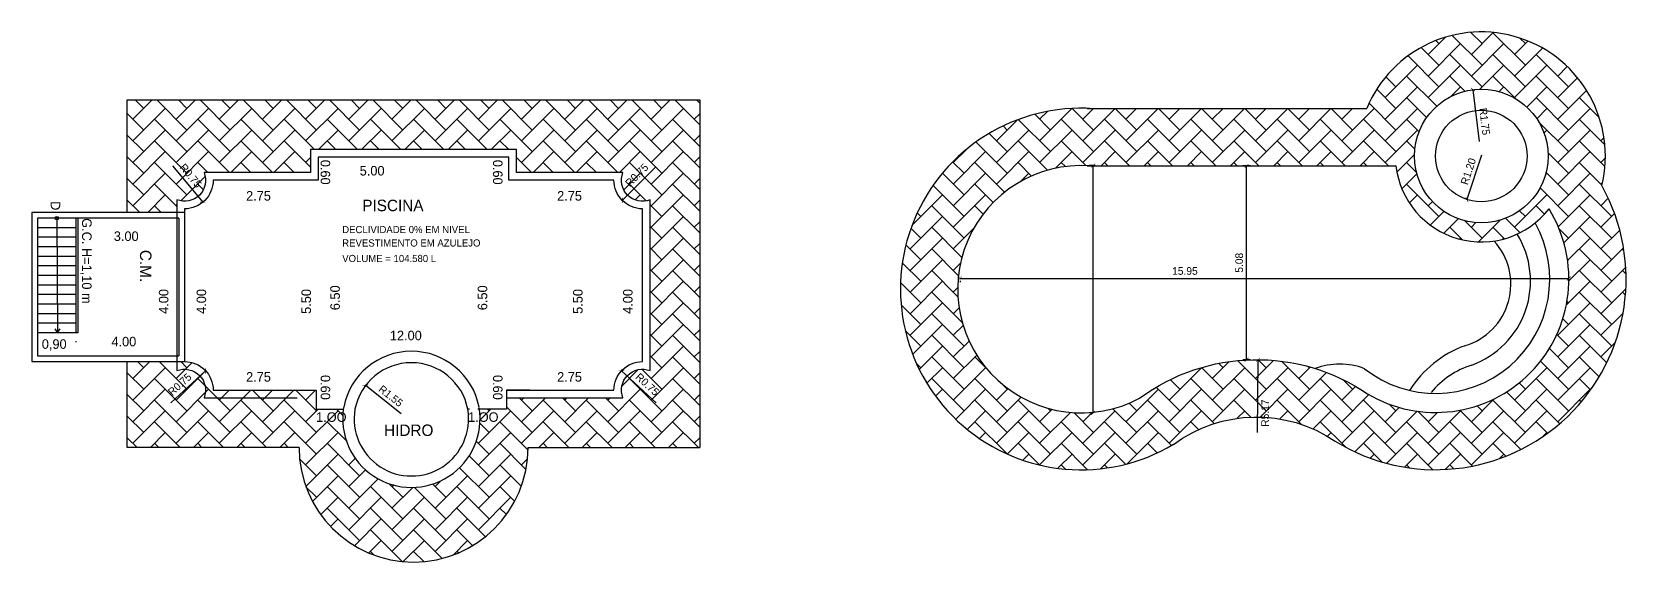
# Model space of a CAD drawing. Header units: millimetres. Extents: x 635.4 to 720.7, y 187 to 233.9.
# Drawn here: x 635.45 to 677.22, y 186.96 to 200.84 of the extents above; entities that cross this region are included whole.
import ezdxf

# ---------------------------------------------------------------- set-up
doc = ezdxf.new("R2010")
doc.units = ezdxf.units.MM
doc.header["$MEASUREMENT"] = 0
doc.header["$PDMODE"] = 2
for name, color, linetype in [('ACESSORIOS', 1, 'Continuous'), ('alvenaria', 5, 'Continuous'), ('cotas', 1, 'Continuous'), ('hachura', 2, 'Continuous'), ('textos', 7, 'Continuous')]:
    doc.layers.add(name, color=color, linetype=linetype)
doc.styles.add('ROMANS', font='stylu.ttf')
doc.styles.get("Standard").update_dxf_attribs({"font": 'stylu.ttf'})
doc.dimstyles.new('1 100', dxfattribs={"dimtxt": 0.2, "dimasz": 0.1, "dimexe": 0.1, "dimexo": 0.0625, "dimgap": 0.09, "dimtad": 1, "dimzin": 0, "dimdsep": 46, "dimtxsty": 'ROMANS', "dimblk": 'ARCHTICK', "dimcen": 0.09, "dimclrd": 256, "dimclre": 256, "dimclrt": 256, "dimadec": 0, "dimazin": 0, "dimtfac": 1, "dimtmove": 0, "dimatfit": 3, "dimldrblk": 'ARCHTICK', "dimfxl": 1, "dimtolj": 2, "dimtzin": 0, "dimlwd": -1, "dimlwe": -1, "dimarcsym": 0})
doc.dimstyles.new('Copy of STANDARD', dxfattribs={"dimtxt": 0.2, "dimasz": 0.1, "dimexe": 0.1, "dimexo": 0.0625, "dimgap": 0.09, "dimtad": 1, "dimzin": 0, "dimdsep": 46, "dimtxsty": 'ROMANS', "dimblk": 'ARCHTICK', "dimcen": 0.09, "dimclrd": 256, "dimclre": 256, "dimclrt": 256, "dimadec": 0, "dimazin": 0, "dimtfac": 1, "dimtmove": 0, "dimatfit": 3, "dimldrblk": 'ARCHTICK', "dimfxl": 1, "dimtolj": 2, "dimtzin": 0, "dimlwd": -1, "dimlwe": -1, "dimarcsym": 0})

# ---------------------------------------------------------------- blocks, each defined once
blk = doc.blocks.new('_ARCHTICK')
at = {"color": 0, "linetype": 'ByBlock', "const_width": 0.15}
blk.add_lwpolyline([(-0.5, -0.5), (0.5, 0.5)], dxfattribs=at)
blk = doc.blocks.new('*D5')
at = {"layer": 'cotas'}
blk.add_line((651.792, 197.308), (650.915, 196.43), dxfattribs=at)
at = {"layer": 'Defpoints', "color": 0}
for p in [(651.446, 196.961), (650.915, 196.43)]:
    blk.add_point(p, dxfattribs=at)
at = {"layer": 'cotas', "xscale": 0.1, "yscale": 0.1, "zscale": 0.1, "rotation": 224.9999999999755}
blk.add_blockref('_ARCHTICK', (650.915, 196.43), dxfattribs=at)
at = {"layer": 'cotas', "insert": (651.298, 197.093), "char_height": 0.2, "attachment_point": 5, "rotation": 45, "style": 'ROMANS'}
blk.add_mtext('\\A2;R0.75', dxfattribs=at)
blk = doc.blocks.new('*D4')
at = {"layer": 'cotas'}
blk.add_line((639.134, 197.34), (639.922, 196.381), dxfattribs=at)
at = {"layer": 'Defpoints', "color": 0}
for p in [(639.446, 196.961), (639.922, 196.381)]:
    blk.add_point(p, dxfattribs=at)
at = {"layer": 'cotas', "xscale": 0.1, "yscale": 0.1, "zscale": 0.1, "rotation": 309.431036196267}
blk.add_blockref('_ARCHTICK', (639.922, 196.381), dxfattribs=at)
at = {"layer": 'cotas', "insert": (639.606, 197.078), "char_height": 0.2, "attachment_point": 5, "rotation": 309.431, "style": 'ROMANS'}
blk.add_mtext('\\A2;R0.75', dxfattribs=at)
blk = doc.blocks.new('*D3')
at = {"layer": 'cotas'}
blk.add_line((639.084, 191.13), (639.999, 191.967), dxfattribs=at)
at = {"layer": 'Defpoints', "color": 0}
for p in [(639.999, 191.967), (639.446, 191.461)]:
    blk.add_point(p, dxfattribs=at)
at = {"layer": 'cotas', "xscale": 0.1, "yscale": 0.1, "zscale": 0.1, "rotation": 42.47432321040659}
blk.add_blockref('_ARCHTICK', (639.999, 191.967), dxfattribs=at)
at = {"layer": 'cotas', "insert": (639.32, 191.614), "char_height": 0.2, "attachment_point": 5, "rotation": 42.4743, "style": 'ROMANS'}
blk.add_mtext('\\A2;R0.75', dxfattribs=at)
blk = doc.blocks.new('*D2')
at = {"layer": 'cotas'}
blk.add_line((651.806, 191.128), (650.895, 191.97), dxfattribs=at)
at = {"layer": 'Defpoints', "color": 0}
for p in [(650.895, 191.97), (651.446, 191.461)]:
    blk.add_point(p, dxfattribs=at)
at = {"layer": 'cotas', "xscale": 0.1, "yscale": 0.1, "zscale": 0.1, "rotation": 137.2765942395685}
blk.add_blockref('_ARCHTICK', (650.895, 191.97), dxfattribs=at)
at = {"layer": 'cotas', "insert": (651.572, 191.614), "char_height": 0.2, "attachment_point": 5, "rotation": 317.2766, "style": 'ROMANS'}
blk.add_mtext('\\A2;R0.75', dxfattribs=at)
blk = doc.blocks.new('*D1')
at = {"layer": 'cotas'}
blk.add_line((645.125, 190.845), (644.179, 191.589), dxfattribs=at)
at = {"layer": 'Defpoints', "color": 0}
for p in [(644.179, 191.589), (645.398, 190.631)]:
    blk.add_point(p, dxfattribs=at)
at = {"layer": 'cotas', "xscale": 0.1, "yscale": 0.1, "zscale": 0.1, "rotation": 141.8177128107565}
blk.add_blockref('_ARCHTICK', (644.179, 191.589), dxfattribs=at)
at = {"layer": 'cotas', "insert": (644.851, 191.308), "char_height": 0.2, "attachment_point": 5, "rotation": 321.8177, "style": 'ROMANS'}
blk.add_mtext('\\A2;R1.55', dxfattribs=at)
blk = doc.blocks.new('*D6')
blk.add_line((673.433, 197.613), (673.048, 196.454))
at = {"layer": 'Defpoints', "color": 0}
for p in [(673.426, 197.593), (673.048, 196.454)]:
    blk.add_point(p, dxfattribs=at)
at = {"xscale": 0.1, "yscale": 0.1, "zscale": 0.1, "rotation": 251.6045855428036}
blk.add_blockref('_ARCHTICK', (673.048, 196.454), dxfattribs=at)
at = {"insert": (673.087, 197.19), "char_height": 0.2, "attachment_point": 5, "rotation": 71.6046, "style": 'ROMANS'}
blk.add_mtext('\\A2;R1.20', dxfattribs=at)
blk = doc.blocks.new('*D7')
blk.add_line((673.379, 197.976), (673.211, 199.33))
at = {"layer": 'Defpoints', "color": 0}
for p in [(673.211, 199.33), (673.426, 197.593)]:
    blk.add_point(p, dxfattribs=at)
at = {"xscale": 0.1, "yscale": 0.1, "zscale": 0.1, "rotation": 97.06448684510197}
blk.add_blockref('_ARCHTICK', (673.211, 199.33), dxfattribs=at)
at = {"insert": (673.513, 198.498), "char_height": 0.2, "attachment_point": 5, "rotation": 277.0645, "style": 'ROMANS'}
blk.add_mtext('\\A2;R1.75', dxfattribs=at)
blk = doc.blocks.new('*D25')
at = {"layer": 'cotas'}
for p, q in [((659.767, 194.387), (675.72, 194.387)), ((659.767, 194.325), (659.767, 194.287)), ((675.72, 194.433), (675.72, 194.487))]:
    blk.add_line(p, q, dxfattribs=at)
at = {"layer": 'Defpoints', "color": 0}
for p in [(659.767, 194.388), (675.72, 194.387), (675.72, 194.371)]:
    blk.add_point(p, dxfattribs=at)
at = {"layer": 'cotas', "xscale": 0.1, "yscale": 0.1, "zscale": 0.1, "rotation": 180}
blk.add_blockref('_ARCHTICK', (659.767, 194.387), dxfattribs=at)
at = {"layer": 'cotas', "xscale": 0.1, "yscale": 0.1, "zscale": 0.1}
blk.add_blockref('_ARCHTICK', (675.72, 194.387), dxfattribs=at)
at = {"layer": 'cotas', "insert": (665.66, 194.582), "char_height": 0.2, "attachment_point": 5, "style": 'ROMANS'}
blk.add_mtext('\\A2;15.95', dxfattribs=at)

msp = doc.modelspace()

# ---------------------------------------------------------------- hatches: boundary and pattern name
at = {"layer": 'hachura'}
h = msp.add_hatch(dxfattribs=at)
h.set_pattern_fill('AR-HBONE', color=256, scale=0.1, style=0)
h.paths.add_polyline_path([(670.424, 198.836), (663.209, 198.836, 1.352221), (665.36, 190.044, -0.162173), (667.565, 190.76), (667.577, 192.26, 0.162173), (664.47, 191.251, -0.097505), (663.273, 190.885), (663.257, 190.869), (663.257, 190.884, -1.085906), (663.162, 197.336), (663.249, 197.336), (663.257, 197.344), (663.257, 197.336), (671.191, 197.336, 0.671308), (675.2, 196.209, -0.783408), (670.443, 191.367, 0.148433), (667.577, 192.26), (667.565, 190.76, -0.148433), (669.6, 190.126, 0.774398), (676.582, 196.817, 0.926918)])
h.paths.add_polyline_path([(675.176, 197.593, -1), (671.676, 197.593, -1)], flags=16)
h.paths.add_polyline_path([(674.626, 197.593, -1), (672.226, 197.593, -1)], flags=0)
h.paths.add_polyline_path([(672.226, 197.593, 1), (674.626, 197.593, 1)], flags=0)
h.paths.add_polyline_path([(672.791, 196.792), (673.088, 197.686), (673.382, 197.588), (673.085, 196.695)], flags=8)
h.paths.add_polyline_path([(673.612, 198.975), (673.726, 198.059), (673.414, 198.02), (673.3, 198.936)], flags=8)
h.paths.add_polyline_path([(667.603, 190.394), (667.61, 191.33), (667.924, 191.327), (667.917, 190.392)], flags=25)
h = msp.add_hatch(dxfattribs=at)
h.set_pattern_fill('AR-HBONE', color=256, scale=0.1, style=0)
h.paths.add_polyline_path([(652.946, 199.061), (637.946, 199.061), (637.946, 196.115), (639.246, 196.115), (639.246, 196.448, 0.653431), (639.958, 197.161), (642.746, 197.161), (642.746, 197.761), (648.146, 197.761), (648.146, 197.161), (650.933, 197.161, 0.653431), (651.646, 196.448), (651.646, 191.973, 0.653431), (650.933, 191.261), (647.883, 191.261), (647.883, 190.961), (647.173, 190.961, -1.147283), (643.607, 190.961), (642.897, 190.961), (642.897, 191.462), (642.394, 191.461), (640.196, 191.461, 0.414214), (639.446, 192.211), (637.946, 192.211), (637.946, 189.961), (642.446, 189.961, 1), (648.446, 189.961), (652.946, 189.961)])
h.paths.add_polyline_path([(650.86, 196.878), (651.513, 197.531), (651.736, 197.308), (651.083, 196.655)], flags=25)
h.paths.add_polyline_path([(639.434, 197.535), (640.021, 196.822), (639.777, 196.621), (639.19, 197.334)], flags=24)
h.paths.add_polyline_path([(638.873, 191.419), (639.554, 192.042), (639.767, 191.809), (639.086, 191.186)], flags=24)
h.paths.add_polyline_path([(651.34, 192.043), (652.018, 191.417), (651.804, 191.185), (651.126, 191.811)], flags=25)
h.paths.add_polyline_path([(642.828, 190.561), (643.896, 190.561), (643.896, 190.95), (642.828, 190.95)], flags=24)
h.paths.add_polyline_path([(646.81, 190.561), (647.878, 190.561), (647.878, 190.95), (646.81, 190.95)], flags=25)

# ---------------------------------------------------------------- linework, layer by layer
for p, q in [((642.897, 191.461), (642.897, 191.462)), ((647.883, 191.461), (647.883, 191.462))]:
    msp.add_line(p, q)
at = {"layer": 'ACESSORIOS'}
for p, q in [((636.098, 195.965), (636.121, 192.974)), ((636.596, 195.965), (636.596, 192.965)), ((636.646, 195.965), (636.646, 192.965)), ((636.596, 192.746), (636.596, 192.715))]:
    msp.add_line(p, q, dxfattribs=at)
msp.add_lwpolyline([(647.883, 191.261), (650.933, 191.261, -0.653431), (651.646, 191.973), (651.646, 196.448, -0.653431), (650.933, 197.161), (648.146, 197.161), (648.146, 197.761), (642.746, 197.761), (642.746, 197.161), (639.958, 197.161, -0.653431), (639.246, 196.448), (639.246, 191.973, -0.653431), (639.958, 191.261), (642.394, 191.261)], format="xyb", dxfattribs=at)
for points in [[(639.446, 196.115), (635.446, 196.115), (635.446, 192.211), (639.446, 192.211)], [(639.296, 195.965), (635.596, 195.965), (635.596, 192.361)], [(639.296, 195.965), (639.296, 192.361)], [(636.596, 195.715), (635.596, 195.715)], [(636.596, 195.465), (635.596, 195.465)], [(636.596, 195.215), (635.596, 195.215)], [(636.596, 194.965), (635.596, 194.965)], [(636.596, 194.715), (635.596, 194.715)], [(636.596, 194.465), (635.596, 194.465)], [(636.596, 194.215), (635.596, 194.215)], [(636.596, 193.965), (635.596, 193.965)], [(636.596, 193.715), (635.596, 193.715)], [(636.596, 193.465), (635.596, 193.465)], [(636.596, 193.215), (635.596, 193.215)], [(636.121, 192.974), (636.053, 193.065)], [(636.121, 192.974), (636.188, 193.065)], [(636.646, 192.965), (635.596, 192.965)], [(635.596, 192.361), (639.296, 192.361)]]:
    msp.add_lwpolyline(points, dxfattribs=at)
msp.add_circle((636.098, 195.965), 0.0464, dxfattribs=at)
at = {"layer": 'alvenaria'}
for p, q in [((663.099, 197.336), (671.191, 197.336)), ((642.394, 191.461), (642.897, 191.462)), ((642.897, 191.461), (642.897, 190.961)), ((648.497, 191.461), (647.883, 191.462)), ((647.883, 191.461), (647.883, 190.961)), ((642.897, 190.961), (643.607, 190.961)), ((646.912, 190.961), (646.87, 190.961)), ((647.883, 190.961), (647.131, 190.961))]:
    msp.add_line(p, q, dxfattribs=at)
for points in [[(647.883, 191.461), (650.696, 191.461, -0.414214), (651.446, 192.211), (651.446, 196.211, -0.414214), (650.696, 196.961), (647.946, 196.961), (647.946, 197.561), (642.946, 197.561), (642.946, 196.961), (640.196, 196.961, -0.414214), (639.446, 196.211), (639.446, 192.211, -0.414214), (640.196, 191.461), (642.394, 191.461)], [(664.47, 191.251, -0.318267), (670.443, 191.367, -0.303811)]]:
    msp.add_lwpolyline(points, format="xyb", dxfattribs=at)
msp.add_circle((673.426, 197.593), 1.75, dxfattribs=at)
for centre, radius, start, end in [((662.943, 194.106), 3.238, 86.1253, 298.1342), ((673.426, 197.593), 2.25, 186.5455, 322.0407), ((672.225, 194.374), 3.496, 239.3542, 31.6559), ((645.39, 190.674), 1.807, 10.9656, 169.0344), ((645.39, 190.674), 1.507, 10.9656, 169.0344), ((645.39, 190.715), 1.8, 170.5698, 9.4302), ((645.39, 190.715), 1.5, 170.5698, 9.4302)]:
    msp.add_arc(centre, radius, start, end, dxfattribs=at)
at = {"layer": 'cotas'}
for p, q in [((663.309, 197.344), (663.157, 197.344)), ((663.257, 190.869), (663.257, 197.344)), ((667.375, 197.336), (667.177, 197.336)), ((667.277, 192.26), (667.277, 197.336)), ((667.375, 192.26), (667.177, 192.26)), ((667.562, 190.354), (667.577, 192.26)), ((663.266, 190.869), (663.157, 190.869))]:
    msp.add_line(p, q, dxfattribs=at)
at = {"layer": 'hachura'}
for p, q in [((663.099, 198.836), (670.424, 198.836)), ((642.446, 189.961), (637.946, 189.961)), ((648.446, 189.961), (652.946, 189.961))]:
    msp.add_line(p, q, dxfattribs=at)
for points in [[(637.946, 196.115), (637.946, 199.061), (652.946, 199.061), (652.946, 189.961)], [(637.946, 189.961), (637.946, 192.211)]]:
    msp.add_lwpolyline(points, dxfattribs=at)
msp.add_lwpolyline([(665.36, 190.044, -0.318267), (669.6, 190.126, -0.318267)], format="xyb", dxfattribs=at)
msp.add_circle((673.426, 197.593), 1.2, dxfattribs=at)
for centre, radius, start, end in [((673.426, 197.593), 3.25, 346.192, 157.5039), ((662.938, 194.111), 4.733, 86.0585, 300.7819), ((672.226, 194.374), 4.994, 238.2702, 29.2867), ((672.225, 194.374), 2.996, 231.642, 29.2976), ((672.376, 194.318), 2.34, 289.9583, 31.7284), ((672.524, 194.235), 1.676, 286.446, 42.5362), ((673.994, 189.912), 2.892, 110.1276, 147.7271), ((669.716, 190.345), 1.801, 68.8731, 110.9976), ((673.825, 190.004), 2.212, 107.0972, 140.7685), ((645.446, 189.961), 3, 180, 360)]:
    msp.add_arc(centre, radius, start, end, dxfattribs=at)

# ---------------------------------------------------------------- block references
at = {"layer": 'cotas', "yscale": 0.1000000000000227, "zscale": 0.1}
for p, xscale, rotation in [((663.257, 197.344), -0.1000000000000227, 270), ((667.277, 197.336), -0.1000000000000227, 270), ((659.723, 194.442), -0.09999999999996771, 354.037955996198), ((667.277, 192.26), -0.1000000000000227, 90), ((667.577, 192.26), -0.1000000000000066, 269.5743248824482), ((663.257, 190.869), -0.1000000000000227, 90)]:
    msp.add_blockref('_ARCHTICK', p, dxfattribs=dict(at, xscale=xscale, rotation=rotation))

# ---------------------------------------------------------------- texts
at = {"layer": 'cotas'}
for s, rotation, p in [('0.60', 270, (643.012, 197.494)), ('0.60', 270, (647.528, 197.494)), ('4.00', 90, (639.023, 193.46)), ('4.00', 90, (640.012, 193.46)), ('5.50', 90, (642.758, 193.46)), ('6.50', 90, (643.515, 193.556)), ('6.50', 90, (647.378, 193.556)), ('5.50', 90, (649.877, 193.46)), ('4.00', 90, (651.186, 193.46)), ('0.60', 270, (643.012, 191.86)), ('0.60', 270, (647.528, 191.86))]:
    msp.add_text(s, height=0.25, rotation=rotation, dxfattribs=at).set_placement(p)
for s, p in [('5.00', (644.036, 197.083)), ('2.75', (641.058, 196.425)), ('2.75', (649.209, 196.425)), ('3.00', (637.592, 195.369)), ('12.00', (644.826, 192.769)), ('0,90', (635.705, 192.545)), ('4.00', (637.53, 192.609)), ('2.75', (641.058, 191.685)), ('2.75', (649.209, 191.685)), ('1.OO', (642.893, 190.633)), ('1.OO', (646.875, 190.633))]:
    msp.add_text(s, height=0.25, dxfattribs=at).set_placement(p)
at = {"layer": 'cotas', "char_height": 0.2, "attachment_point": 5, "style": 'ROMANS'}
for s, insert, rotation in [('\\A2;5.08', (667.082, 194.798), 90), ('\\A2;R5.17', (667.763, 190.861), 89.5743)]:
    msp.add_mtext(s, dxfattribs=dict(at, insert=insert, rotation=rotation))
at = {"layer": 'textos'}
for s, height, p in [('D', 0.25, (635.939, 196.411)), ('G.C. H=1,10 m', 0.25, (636.76, 195.966)), ('C.M.', 0.3, (638.278, 195.135))]:
    msp.add_text(s, height=height, rotation=270, dxfattribs=at).set_placement(p)
for s, height, p in [('PISCINA', 0.3, (644.103, 196.149)), ('DECLIVIDADE 0% EM NIVEL', 0.1875, (643.578, 195.574)), ('REVESTIMENTO EM AZULEJO', 0.1875, (643.578, 195.223)), ('VOLUME = 104.580 L', 0.1875, (643.578, 194.817)), ('HIDRO', 0.3, (644.674, 190.263))]:
    msp.add_text(s, height=height, dxfattribs=at).set_placement(p)

# ---------------------------------------------------------------- dimensions: what is measured, and where the dimension line sits
for mpoint, picture, middle in [((673.211, 199.33), '*D7', (673.317, 198.473)), ((673.048, 196.454), '*D6', (673.272, 197.129))]:
    dim = msp.add_radius_dim(center=(673.426, 197.593), mpoint=mpoint, dimstyle='1 100')
    dim.commit()
    dim.dimension.update_dxf_attribs({"geometry": picture, "text_midpoint": middle, "dimtype": 164})
at = {"layer": 'cotas'}
for center, mpoint, picture, middle in [((639.446, 196.961), (639.922, 196.381), '*D4', (639.453, 196.952)), ((651.446, 196.961), (650.915, 196.43), '*D5', (651.438, 196.953)), ((639.446, 191.461), (639.999, 191.967), '*D3', (639.454, 191.468)), ((651.446, 191.461), (650.895, 191.97), '*D2', (651.437, 191.468)), ((645.398, 190.631), (644.179, 191.589), '*D1', (644.731, 191.155))]:
    dim = msp.add_radius_dim(center=center, mpoint=mpoint, dimstyle='Copy of STANDARD', dxfattribs=at)
    dim.commit()
    dim.dimension.update_dxf_attribs({"geometry": picture, "text_midpoint": middle, "dimtype": 164})
dim = msp.add_linear_dim(base=(675.72, 194.387), p1=(659.767, 194.388), p2=(675.72, 194.371), dimstyle='Copy of STANDARD', dxfattribs=at)
dim.commit()
dim.dimension.update_dxf_attribs({"geometry": '*D25', "text_midpoint": (665.66, 194.387), "dimtype": 160})

doc.saveas('drawing.dxf')
